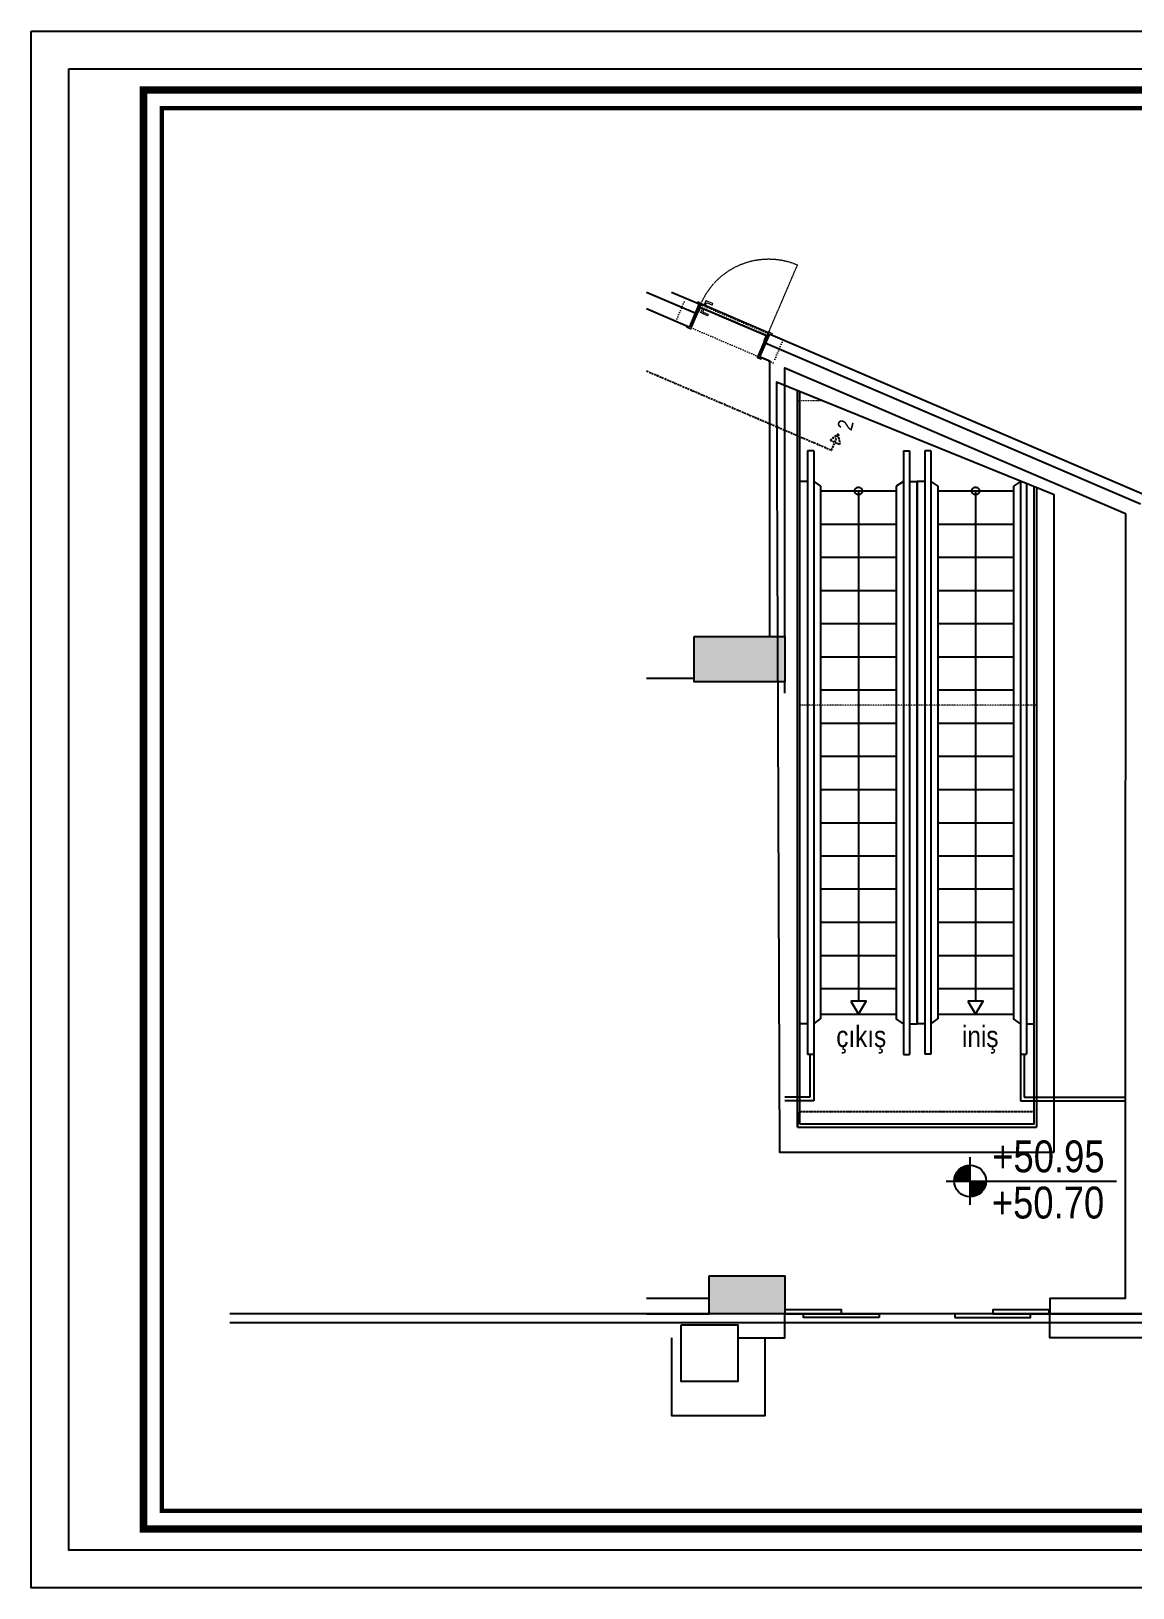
# Model space of a CAD drawing. Header units: millimetres. Extents: x 3465 to 16925, y -924 to 1134.
# Drawn here: x 3465 to 4921, y -924 to 1134 of the extents above; entities that cross this region are included whole.
import ezdxf
from ezdxf.xclip import XClip

# ---------------------------------------------------------------- set-up
doc = ezdxf.new("R2010")
doc.units = ezdxf.units.MM
for name, pattern in [('14.022_CEKIRDEKLER_SAFTLAR_+51.00$0$ACAD_ISO10W100', [18, 12, -3, 0, -3]), ('14.022_CEKIRDEKLER_SAFTLAR_+51.00$0$CENTER', [2, 1.25, -0.25, 0.25, -0.25]), ('14.022_CEKIRDEKLER_SAFTLAR_+51.00$0$DASHED', [0.75, 0.5, -0.25]), ('14.022_PLAN_+36.80$0$ACAD_ISO07W100', [3, 0, -3]), ('14.022_PLAN_+36.80$0$DUZ', [0]), ('14.022_PLAN_+36.80$0$HIDDEN', [0.375, 0.25, -0.125]), ('14.022_PLAN_+51.00$0$DUZ', [0]), ('14.022_TASIYICI_+51.00$0$DUZ', [0])]:
    doc.linetypes.add(name, pattern=pattern)
for name, color, linetype in [('14.022_CEKIRDEKLER_SAFTLAR_+51.00$0$YPM_DVR_GB 20cm', 56, 'Continuous'), ('14.022_CEKIRDEKLER_SAFTLAR_+51.00$0$YPM_GRN_5', 251, 'Continuous'), ('14.022_CEKIRDEKLER_SAFTLAR_+51.00$0$YPM_MRD_KR', 22, 'Continuous'), ('14.022_CEKIRDEKLER_SAFTLAR_+51.00$0$YPM_MRD_SMB', 41, 'Continuous'), ('14.022_CEKIRDEKLER_SAFTLAR_+51.00$0$YPM_MRD_YRYN', 194, 'Continuous'), ('14.022_CEKIRDEKLER_SAFTLAR_+51.00$0$YPM_NTS_POZ_MRD', 41, 'Continuous'), ('14.022_KOTLAR_+51.00$0$YPM_NTS_SMB_KT_200', 241, 'Continuous'), ('14.022_PLAN_+51.00$0$YPM_DGR_CM', 131, 'Continuous'), ('14.022_PLAN_+51.00$0$YPM_DVK_BAP', 33, 'Continuous'), ('14.022_PLAN_+51.00$0$YPM_DVR_GB 20cm', 56, 'Continuous'), ('14.022_PLAN_+51.00$0$YPM_GRN_1', 103, 'Continuous'), ('14.022_PLAN_+51.00$0$YPM_MRD_KR', 22, 'Continuous'), ('14.022_TASIYICI_+51.00$0$YPM_STR_BA', 3, '14.022_TASIYICI_+51.00$0$DUZ'), ('14.022_TASIYICI_+51.00$0$YPM_STR_BAT', 252, 'Continuous'), ('14.022_TASIYICI_+51.00$0$YPT-İKSAKESİTNO', 3, 'Continuous'), ('151203_base_aks$0$A-Akslar', 7, 'Continuous'), ('A_Kaplama', 254, 'Continuous')]:
    doc.layers.add(name, color=color, linetype=linetype)
for name, color, linetype, lineweight in [('14.022_PLAN_+36.80$0$YPM_DVR_GB 20cm', 56, 'Continuous', 35), ('14.022_PLAN_+36.80$0$YPM_KPI', 42, '14.022_PLAN_+36.80$0$DUZ', 13), ('14.022_PLAN_+36.80$0$YPM_KPI_AKSS', 33, 'Continuous', 18), ('14.022_PLAN_+36.80$0$YPM_KPI_AY', 49, '14.022_PLAN_+36.80$0$DUZ', 0), ('14.022_PLAN_+36.80$0$YPM_KPI_DTY', 253, 'Continuous', 5), ('14.022_PLAN_+36.80$0$YPM_STR_LNTO', 146, '14.022_PLAN_+36.80$0$ACAD_ISO07W100', 9), ('Auto-Antet', 7, 'Continuous', 13)]:
    doc.layers.add(name, color=color, linetype=linetype, lineweight=lineweight)
doc.styles.add('14.022_CEKIRDEKLER_SAFTLAR_+51.00$0$YPM_SMB_100', font='ARIALN.TTF')
doc.styles.add('14.022_KOTLAR_+51.00$0$YPM_SMB_100', font='ARIALN.TTF')
doc.styles.add('A_Genel', font='ARIALN.TTF')

# ---------------------------------------------------------------- blocks, each defined once
blk = doc.blocks.new('14.022_CEKIRDEKLER_SAFTLAR_+51.00$0$A$C369F2733')
at = {"layer": '14.022_CEKIRDEKLER_SAFTLAR_+51.00$0$YPM_GRN_5'}
for p, q in [((0, 0), (315.8, 0)), ((0, -485.7), (0, 0)), ((312.6, -3.9), (3.2, -3.9)), ((315.8, 0), (315.8, -485.7)), ((0, -980.4), (0, -485.7)), ((3.2, -976.5), (3.2, -485.7)), ((312.6, -976.5), (312.6, -485.7)), ((315.8, -485.7), (315.8, -980.4)), ((0, -960.3), (0, -980.4)), ((0, -980.4), (315.8, -980.4)), ((312.6, -976.5), (3.2, -976.5))]:
    blk.add_line(p, q, dxfattribs=at)
at = {"layer": '14.022_CEKIRDEKLER_SAFTLAR_+51.00$0$YPM_GRN_5', "ltscale": 5}
for p, q in [((3.2, -485.7), (3.2, -3.9)), ((312.6, -485.7), (312.6, -3.9)), ((312.6, -960.4), (312.6, -485.7))]:
    blk.add_line(p, q, dxfattribs=at)
at = {"layer": '14.022_CEKIRDEKLER_SAFTLAR_+51.00$0$YPM_GRN_5', "linetype": '14.022_CEKIRDEKLER_SAFTLAR_+51.00$0$CENTER'}
blk.add_line((312.6, -960.4), (3.2, -960.4), dxfattribs=at)
at = {"layer": '14.022_CEKIRDEKLER_SAFTLAR_+51.00$0$YPM_MRD_KR'}
for p, q in [((21.3, -86.8), (13.3, -86.8)), ((13.3, -86.8), (13.3, -485.7)), ((21.3, -86.8), (21.3, -485.7)), ((139.8, -86.8), (147.8, -86.8)), ((139.8, -86.8), (139.8, -485.7)), ((147.8, -86.8), (147.8, -485.7)), ((176, -86.8), (168, -86.8)), ((168, -86.8), (168, -485.7)), ((176, -86.8), (176, -485.7)), ((294.5, -86.8), (302.5, -86.8)), ((294.5, -86.8), (294.5, -485.7)), ((302.5, -86.8), (302.5, -485.7)), ((13.3, -485.7), (13.3, -884.5)), ((21.3, -485.7), (21.3, -884.5)), ((139.8, -485.7), (139.8, -884.5)), ((147.8, -485.7), (147.8, -884.5)), ((168, -485.7), (168, -884.3)), ((176, -485.7), (176, -884.3)), ((294.5, -485.7), (294.5, -884.3)), ((302.5, -485.7), (302.5, -884.3)), ((21.3, -884.5), (13.3, -884.5)), ((139.8, -884.5), (147.8, -884.5)), ((176, -884.3), (168, -884.3)), ((294.5, -884.3), (302.5, -884.3))]:
    blk.add_line(p, q, dxfattribs=at)
at = {"layer": '14.022_CEKIRDEKLER_SAFTLAR_+51.00$0$YPM_MRD_SMB'}
for points in [[(80.5, -139.8), (80.5, -814.1)], [(235.2, -139.8), (235.2, -814.1)], [(70.5, -814.1), (80.5, -831.4), (90.5, -814.1), (70.5, -814.1)], [(225.2, -814.1), (235.2, -831.4), (245.2, -814.1), (225.2, -814.1)]]:
    blk.add_lwpolyline(points, dxfattribs=at)
for centre in [(80.5, -139.8), (235.2, -139.8)]:
    blk.add_circle(centre, 5, dxfattribs=at)
at = {"layer": '14.022_CEKIRDEKLER_SAFTLAR_+51.00$0$YPM_MRD_YRYN'}
for p, q in [((13.3, -127.2), (3.2, -127.2)), ((3.2, -485.7), (3.2, -127.2)), ((21.3, -127.2), (30.5, -133.6)), ((30.5, -133.6), (30.5, -485.7)), ((30.5, -139.8), (130.5, -139.8)), ((130.5, -133.6), (130.5, -485.7)), ((130.5, -133.6), (130.5, -485.7)), ((139.8, -127.2), (130.5, -133.6)), ((147.8, -127.2), (157.9, -127.2)), ((168, -127.2), (157.9, -127.2)), ((157.9, -127.2), (157.9, -485.7)), ((157.9, -485.7), (157.9, -127.2)), ((157.9, -485.7), (157.9, -127.2)), ((176, -127.2), (185.2, -133.6)), ((185.2, -133.6), (185.2, -485.7)), ((185.2, -139.8), (285.2, -139.8)), ((294.5, -127.2), (285.2, -133.6)), ((285.2, -133.6), (285.2, -485.7)), ((285.2, -133.6), (285.2, -485.7)), ((302.5, -127.2), (312.6, -127.2)), ((312.6, -485.7), (312.6, -127.2)), ((30.5, -183.6), (130.5, -183.6)), ((185.2, -183.6), (285.2, -183.6)), ((30.5, -227.4), (130.5, -227.4)), ((185.2, -227.4), (285.2, -227.4)), ((30.5, -271.3), (130.5, -271.3)), ((185.2, -271.3), (285.2, -271.3)), ((30.5, -315.1), (130.5, -315.1)), ((185.2, -315.1), (285.2, -315.1)), ((30.5, -359), (130.5, -359)), ((185.2, -359), (285.2, -359)), ((30.5, -402.8), (130.5, -402.8)), ((185.2, -402.8), (285.2, -402.8)), ((30.5, -446.6), (130.5, -446.6)), ((185.2, -446.6), (285.2, -446.6)), ((30.5, -485.7), (30.5, -837.6)), ((30.5, -490.5), (130.5, -490.5)), ((130.5, -485.7), (130.5, -837.6)), ((130.5, -485.7), (130.5, -837.6)), ((157.9, -844), (157.9, -485.7)), ((157.9, -844), (157.9, -485.7)), ((157.9, -485.7), (157.9, -844)), ((185.2, -485.7), (185.2, -837.6)), ((185.2, -490.5), (285.2, -490.5)), ((285.2, -485.7), (285.2, -837.6)), ((285.2, -485.7), (285.2, -837.6)), ((30.5, -534.3), (130.5, -534.3)), ((185.2, -534.3), (285.2, -534.3)), ((30.5, -578.2), (130.5, -578.2)), ((185.2, -578.2), (285.2, -578.2)), ((30.5, -622), (130.5, -622)), ((185.2, -622), (285.2, -622)), ((30.5, -665.8), (130.5, -665.8)), ((185.2, -665.8), (285.2, -665.8)), ((30.5, -709.7), (130.5, -709.7)), ((185.2, -709.7), (285.2, -709.7)), ((30.5, -753.5), (130.5, -753.5)), ((185.2, -753.5), (285.2, -753.5)), ((30.5, -797.3), (130.5, -797.3)), ((185.2, -797.3), (285.2, -797.3)), ((21.3, -844), (30.5, -837.6)), ((30.5, -831.4), (130.5, -831.4)), ((139.8, -844), (130.5, -837.6)), ((176, -844), (185.2, -837.6)), ((185.2, -831.4), (285.2, -831.4)), ((294.5, -844), (285.2, -837.6)), ((13.3, -844), (3.2, -844)), ((147.8, -844), (157.9, -844)), ((168, -844), (157.9, -844)), ((302.5, -844), (312.6, -844))]:
    blk.add_line(p, q, dxfattribs=at)
at = {"layer": '14.022_CEKIRDEKLER_SAFTLAR_+51.00$0$YPM_MRD_YRYN', "ltscale": 5}
blk.add_line((3.2, -844), (3.2, -485.7), dxfattribs=at)
at = {"layer": '14.022_CEKIRDEKLER_SAFTLAR_+51.00$0$YPM_MRD_YRYN', "linetype": '14.022_CEKIRDEKLER_SAFTLAR_+51.00$0$DASHED', "lineweight": 0, "ltscale": 0.1}
blk.add_lwpolyline([(315.8, -20.1), (315.8, -423), (0, -423), (0, -20.1)], close=True, dxfattribs=at)
blk = doc.blocks.new('14.022_KOTLAR_+51.00$0$KOT')
at = {"ltscale": 5}
for points in [[(0, 0), (0, 10, 0.414214), (-10, 0)], [(0, 0), (0, -10, 0.414214), (10, 0)]]:
    blk.add_hatch(color=256, dxfattribs=at).paths.add_polyline_path(points)
for p, q in [((0, -15), (0, 15)), ((-15, 0), (92.14, 0))]:
    blk.add_line(p, q)
blk.add_circle((0, 0), 10)
blk = doc.blocks.new('*U5')
blk.add_wipeout([(0, 0), (0, -33), (100, -33), (100, 0)]).dxf.layer = '14.022_PLAN_+36.80$0$YPM_STR_LNTO'
at = {"layer": '14.022_PLAN_+36.80$0$YPM_DVR_GB 20cm'}
for points in [[(0, 0), (0, -33)], [(100, 0), (100, -33)]]:
    blk.add_lwpolyline(points, dxfattribs=at)
at = {"layer": '14.022_PLAN_+36.80$0$YPM_KPI'}
for p, q in [((1.5, 1.5), (1.5, -3.9)), ((1.7, 1.5), (1.7, -3.9)), ((1.7, 1.4), (98.3, 1.4)), ((1.7, 0.7), (98.3, 0.7)), ((98.3, 1.5), (98.3, -3.9)), ((98.6, 1.5), (98.6, -3.9)), ((98.3, -3.9), (1.5, -3.9)), ((1.7, -3.2), (98.3, -3.2)), ((98.3, -3.9), (1.7, -3.9)), ((98.6, -3.9), (97.7, -3.9))]:
    blk.add_line(p, q, dxfattribs=at)
for points in [[(2.4, -4.4, -0.432387), (2.7, -4.4), (2.7, -10.3, -1.401336), (2.6, -10.3), (2.6, -8.6), (2.4, -8.6), (2.4, -10.3, 1.111699), (2.9, -10.3), (2.9, -4.4, 0.734167), (2.2, -4.4), (2.2, -5.3), (1.4, -5.3), (1.4, 1.5, 0.414214), (0.9, 2), (-3, 2, 0.414214), (-3.5, 1.5), (-3.5, 0.5, 0.414214), (-3, 0), (-2.5, 0), (-2.5, 0.2), (-3, 0.2, -0.414214), (-3.3, 0.5), (-3.3, 1.5, -0.414214), (-3, 1.8), (0.9, 1.8, -0.414214), (1.2, 1.5), (1.2, -5.5), (2.4, -5.5), (2.4, -4.4)], [(97.6, -4.4, 0.432387), (97.2, -4.4), (97.2, -10.3, 1.401336), (97.4, -10.3), (97.4, -8.6), (97.6, -8.6), (97.6, -10.3, -1.111699), (97, -10.3), (97, -4.4, -0.734167), (97.8, -4.4), (97.8, -5.3), (98.6, -5.3), (98.6, 1.5, -0.414214), (99.1, 2), (102.9, 2, -0.414214), (103.4, 1.5), (103.4, 0.5, -0.414214), (102.9, 0), (102.4, 0), (102.4, 0.2), (102.9, 0.2, 0.414214), (103.2, 0.5), (103.2, 1.5, 0.414214), (102.9, 1.8), (99.1, 1.8, 0.414214), (98.8, 1.5), (98.8, -5.5), (97.6, -5.5), (97.6, -4.4)]]:
    blk.add_lwpolyline(points, format="xyb", dxfattribs=at)
for points in [[(89.3, 1.5), (1.5, 1.5)], [(98.6, 1.5), (88.4, 1.5)]]:
    blk.add_lwpolyline(points, dxfattribs=at)
for points in [[(88.4, 1.6), (97.7, 1.6), (97.7, 1.5), (88.4, 1.5)], [(2, -7.1), (1.2, -7.1), (1.2, -9.7), (2.2, -10.8), (2.2, -32.5), (2, -32.5), (2, -10.8), (1, -9.7), (1, -6.9), (2, -6.9)], [(88.4, -4), (97.7, -4), (97.7, -3.9), (88.4, -3.9)], [(98, -7.1), (98.8, -7.1), (98.8, -9.7), (97.8, -10.8), (97.8, -32.9), (98, -32.9), (98, -10.8), (99, -9.7), (99, -6.9), (98, -6.9)]]:
    blk.add_lwpolyline(points, close=True, dxfattribs=at)
for points in [[(2.4, -6.9), (2.4, -34.5, -0.414214), (1.9, -35), (-3, -35, -0.414214), (-3.5, -34.5), (-3.5, -33.5, -0.414214), (-3, -33), (-2.5, -33), (-2.5, -33.2), (-3, -33.2, 0.414214), (-3.3, -33.5), (-3.3, -34.5, 0.414214), (-3, -34.8), (1.9, -34.8, 0.414214), (2.2, -34.5), (2.2, -6.9)], [(97.6, -6.6), (97.6, -34.5, 0.414214), (98.1, -35), (102.9, -35, 0.414214), (103.4, -34.5), (103.4, -33.5, 0.414214), (102.9, -33), (102.4, -33), (102.4, -33.2), (102.9, -33.2, -0.414214), (103.2, -33.5), (103.2, -34.5, -0.414214), (102.9, -34.8), (98.1, -34.8, -0.414214), (97.8, -34.5), (97.8, -6.6)]]:
    blk.add_lwpolyline(points, format="xyb", close=True, dxfattribs=at)
at = {"layer": '14.022_PLAN_+36.80$0$YPM_KPI_AKSS'}
for p, q in [((0.4, 2.6), (0.4, 2)), ((0.8, 2.6), (0.4, 2.6))]:
    blk.add_line(p, q, dxfattribs=at)
for points in [[(92.1, 1.6), (92.1, 5.1, 0.414214), (91.6, 5.6), (84.6, 5.6, -0.414214), (84.1, 6.1), (84.1, 7.1, -0.410092), (84.6, 7.6), (93.6, 7.6, -0.414214), (94.1, 7.1), (94.1, 1.6)], [(92.1, -4), (92.1, -7.5, -0.414214), (91.6, -8), (84.6, -8, 0.414214), (84.1, -8.5), (84.1, -9.5, 0.410092), (84.6, -10), (93.6, -10, 0.414214), (94.1, -9.5), (94.1, -4)]]:
    blk.add_lwpolyline(points, format="xyb", dxfattribs=at)
blk.add_circle((1.3, 2.6), 0.5, dxfattribs=at)
at = {"layer": '14.022_PLAN_+36.80$0$YPM_KPI_AY', "linetype": '14.022_PLAN_+36.80$0$HIDDEN', "ltscale": 2}
blk.add_lwpolyline([(1.5, 1.5), (1.5, 98.6)], dxfattribs=at)
blk.add_arc((1.4, 1.5), 97.1, 1.201, 89.9913, dxfattribs=at)
at = {"layer": '14.022_PLAN_+36.80$0$YPM_KPI_DTY'}
for p, q in [((1.6, -5.5), (1.6, -8.8)), ((1.7, -9), (1.6, -8.8)), ((1.7, -9), (1.8, -8.8)), ((1.8, -5.5), (1.8, -8.8)), ((98.2, -5.5), (98.2, -8.8)), ((98.3, -9), (98.2, -8.8)), ((98.3, -9), (98.4, -8.8)), ((98.4, -5.5), (98.4, -8.8))]:
    blk.add_line(p, q, dxfattribs=at)
for points in [[(2.1, -4.3, -0.336971), (2.4, -4.1), (2.6, -4), (2.1, -4), (1.5, -4), (1.5, -5.2), (2.1, -5.2)], [(2, -4.3, 0.345658), (1.5, -4.4), (1.5, -4.1), (2.1, -4.1, 0.09687), (2, -4.3), (2, -4.3)], [(2, -5.1), (1.5, -5.1), (1.5, -4.7, -0.696437), (2, -4.5)], [(97.9, -4.3, 0.336971), (97.6, -4.1), (97.4, -4), (97.9, -4), (98.5, -4), (98.5, -5.2), (97.9, -5.2)], [(98, -4.3, -0.345658), (98.5, -4.4), (98.5, -4.1), (97.9, -4.1, -0.09687), (98, -4.3), (98, -4.3)], [(98, -5.1), (98.4, -5.1), (98.4, -4.7, 0.637223), (98, -4.5)]]:
    blk.add_lwpolyline(points, format="xyb", close=True, dxfattribs=at)
at = {"layer": '14.022_PLAN_+36.80$0$YPM_STR_LNTO'}
blk.add_lwpolyline([(120, 0), (-20, 0), (-20, -33), (120, -33)], close=True, dxfattribs=at)

msp = doc.modelspace()

# ---------------------------------------------------------------- hatches: boundary and pattern name
at = {"layer": '14.022_TASIYICI_+51.00$0$YPM_STR_BAT'}
for points in [[(4341.13, 333.618), (4461.13, 333.618), (4461.13, 273.618), (4341.13, 273.618)], [(4361.13, -511.382), (4461.13, -511.382), (4461.13, -561.382), (4361.13, -561.382)]]:
    msp.add_hatch(color=256, dxfattribs=at).paths.add_polyline_path(points)

# ---------------------------------------------------------------- linework, layer by layer
msp.add_lwpolyline([(4324.005, -575.882), (4399.005, -575.882), (4399.005, -650.882), (4324.005, -650.882)], close=True)
at = {"layer": '14.022_PLAN_+51.00$0$YPM_DGR_CM'}
for points in [[(4461.13, -561.382), (4535.73, -561.382), (4535.73, -556.382), (4461.13, -556.382)], [(4585.73, -566.382), (4485.73, -566.382), (4485.73, -561.382), (4585.73, -561.382)], [(4685.73, -566.382), (4785.73, -566.382), (4785.73, -561.382), (4685.73, -561.382)], [(4735.73, -561.382), (4810.33, -561.382), (4810.33, -556.382), (4735.73, -556.382)]]:
    msp.add_lwpolyline(points, close=True, dxfattribs=at)
at = {"layer": '14.022_PLAN_+51.00$0$YPM_DVK_BAP', "linetype": '14.022_PLAN_+51.00$0$DUZ'}
for points in [[(4399.005, -593.382), (4461.13, -593.382), (4461.13, -561.382)], [(5226.13, -561.382), (5226.13, -593.382), (4811.13, -593.382), (4811.13, -561.382)]]:
    msp.add_lwpolyline(points, dxfattribs=at)
at = {"layer": '14.022_PLAN_+51.00$0$YPM_DVR_GB 20cm'}
msp.add_line((4910.97, 496.02), (4910.818, -209.285), dxfattribs=at)
for points in [[(4435.201, 721.507), (4931.13, 508.966)], [(4441.13, 333.618), (4441.13, 697.262), (4427.34, 703.165)], [(4461.13, 333.618), (4461.13, 688.696), (4910.97, 496.02)], [(4278.183, 278.618), (4341.13, 278.618)], [(4461.13, 258.618), (4461.13, 273.618)], [(4910.818, -209.285), (4910.818, -541.382), (4811.13, -541.382), (4811.13, -561.382), (5146.13, -561.382)], [(4361.13, -541.382), (4278.183, -541.382)], [(4278.183, -561.382), (4361.13, -561.382)]]:
    msp.add_lwpolyline(points, dxfattribs=at)
at = {"layer": '14.022_PLAN_+51.00$0$YPM_MRD_KR'}
for p, q in [((4494.13, -218.548), (4494.13, -275.259)), ((4499.13, -218.548), (4499.13, -280.259)), ((4772.33, -218.548), (4772.33, -280.259)), ((4777.33, -218.548), (4777.33, -275.259)), ((4494.13, -275.259), (4461.13, -275.259)), ((4499.13, -280.259), (4461.13, -280.259)), ((4772.33, -280.259), (4910.818, -280.259)), ((4777.33, -275.259), (4910.818, -275.259))]:
    msp.add_line(p, q, dxfattribs=at)
at = {"layer": '14.022_TASIYICI_+51.00$0$YPM_STR_BA'}
for points in [[(4341.13, 333.618), (4461.13, 333.618), (4461.13, 273.618), (4341.13, 273.618)], [(4361.13, -511.382), (4461.13, -511.382), (4461.13, -561.382), (4361.13, -561.382)]]:
    msp.add_lwpolyline(points, close=True, dxfattribs=at)
at = {"layer": '151203_base_aks$0$A-Akslar', "color": 20}
for points in [[(6202.8, -561.382), (3727.58, -561.382)], [(6202.8, -573.382), (3727.58, -573.382)]]:
    msp.add_lwpolyline(points, dxfattribs=at)
at = {"layer": 'A_Kaplama'}
msp.add_lwpolyline([(4311.129, -593.382), (4311.129, -695.881), (4435.129, -695.881), (4435.129, -593.382)], dxfattribs=at)

# ---------------------------------------------------------------- block references
ref = msp.add_blockref('14.022_CEKIRDEKLER_SAFTLAR_+51.00$0$A$C369F2733', (4477.83, 665.715))
XClip(ref).set_block_clipping_path([(339.1, -1013.81744), (339.1, -144.7407263802), (-27.7684383904, 4.0863924611), (-24.0809585995, -1013.81744)])
at = {"layer": '14.022_KOTLAR_+51.00$0$YPM_NTS_SMB_KT_200'}
ref = msp.add_blockref('14.022_KOTLAR_+51.00$0$KOT', (4705.861, -386.015), dxfattribs=dict(at, xscale=2.1, yscale=2.1, zscale=2.1))
ref.add_attrib('KOT', '+50.95', (4735.032, -374.449), dxfattribs={"layer": '0', "height": 42, "style": '14.022_KOTLAR_+51.00$0$YPM_SMB_100'})
ref.add_attrib('KOT', '+50.70', (4734.536, -435.491), dxfattribs={"layer": '0', "height": 42, "style": '14.022_KOTLAR_+51.00$0$YPM_SMB_100'})

# ---------------------------------------------------------------- texts
at = {"layer": '14.022_CEKIRDEKLER_SAFTLAR_+51.00$0$YPM_NTS_POZ_MRD', "color": 1, "ltscale": 3, "char_height": 28, "attachment_point": 1, "style": '14.022_CEKIRDEKLER_SAFTLAR_+51.00$0$YPM_SMB_100'}
for s, insert in [('çıkış', (4528.971, -180.973)), ('iniş', (4695.19, -181.023))]:
    msp.add_mtext_dynamic_manual_height_columns(s, width=142.73307, gutter_width=140, heights=[0], dxfattribs=dict(at, insert=insert))
at = {"layer": '14.022_TASIYICI_+51.00$0$YPT-İKSAKESİTNO', "linetype": '14.022_CEKIRDEKLER_SAFTLAR_+51.00$0$ACAD_ISO10W100', "ltscale": 0.2, "insert": (4529.815, 609.442), "char_height": 20, "width": 142.45912, "attachment_point": 1, "rotation": 75.693639, "style": 'A_Genel'}
msp.add_mtext('2', dxfattribs=at)

# ---------------------------------------------------------------- next in the draw order: block references
at = {"xscale": -1, "rotation": 336.8014094862898}
msp.add_blockref('*U5', (4440.312, 733.433), dxfattribs=at)

# ---------------------------------------------------------------- next in the draw order: linework, layer by layer
for points in [[(3465.083, 1133.598), (6512.469, 1133.598), (6512.469, -923.695), (3465.083, -923.695)], [(3515.083, 1083.598), (6462.469, 1083.598), (6462.469, -873.695), (3515.083, -873.695)]]:
    msp.add_lwpolyline(points, close=True)
at = {"layer": '14.022_CEKIRDEKLER_SAFTLAR_+51.00$0$YPM_DVR_GB 20cm'}
msp.add_lwpolyline([(4335.417, 742.536), (4343.286, 760.899)], dxfattribs=at)
at = {"layer": '14.022_PLAN_+51.00$0$YPM_DVK_BAP', "linetype": '14.022_PLAN_+51.00$0$DUZ'}
for points in [[(4311.184, 788.8), (4353.003, 770.878)], [(4442.574, 732.491), (4944.13, 517.538), (4944.13, -219.356), (5146.13, -219.356)]]:
    msp.add_lwpolyline(points, dxfattribs=at)
at = {"layer": '14.022_PLAN_+51.00$0$YPM_GRN_1', "ltscale": 0.1}
for points in [[(4278.183, 788.8), (4343.286, 760.899)], [(4278.183, 767.054), (4335.418, 742.538)]]:
    msp.add_lwpolyline(points, dxfattribs=at)
at = {"layer": '14.022_TASIYICI_+51.00$0$YPT-İKSAKESİTNO', "linetype": '14.022_CEKIRDEKLER_SAFTLAR_+51.00$0$ACAD_ISO10W100', "ltscale": 0.2}
msp.add_lwpolyline([(4278.183, 684.567), (4522.714, 579.832), (4531.748, 600.925), (4520.755, 593.068), (4534.278, 587.276), (4531.748, 600.925)], dxfattribs=at)
at = {"layer": 'Auto-Antet', "color": 1}
for points, const_width in [([(6410.108, 1055.821), (3613.567, 1055.821), (3613.567, -845.917), (6410.108, -845.917)], 9.899), ([(6386.068, 1031.78), (3637.608, 1031.78), (3637.608, -821.877), (6386.068, -821.877)], 5.657)]:
    msp.add_lwpolyline(points, close=True, dxfattribs=dict(at, const_width=const_width))

doc.saveas('drawing.dxf')
